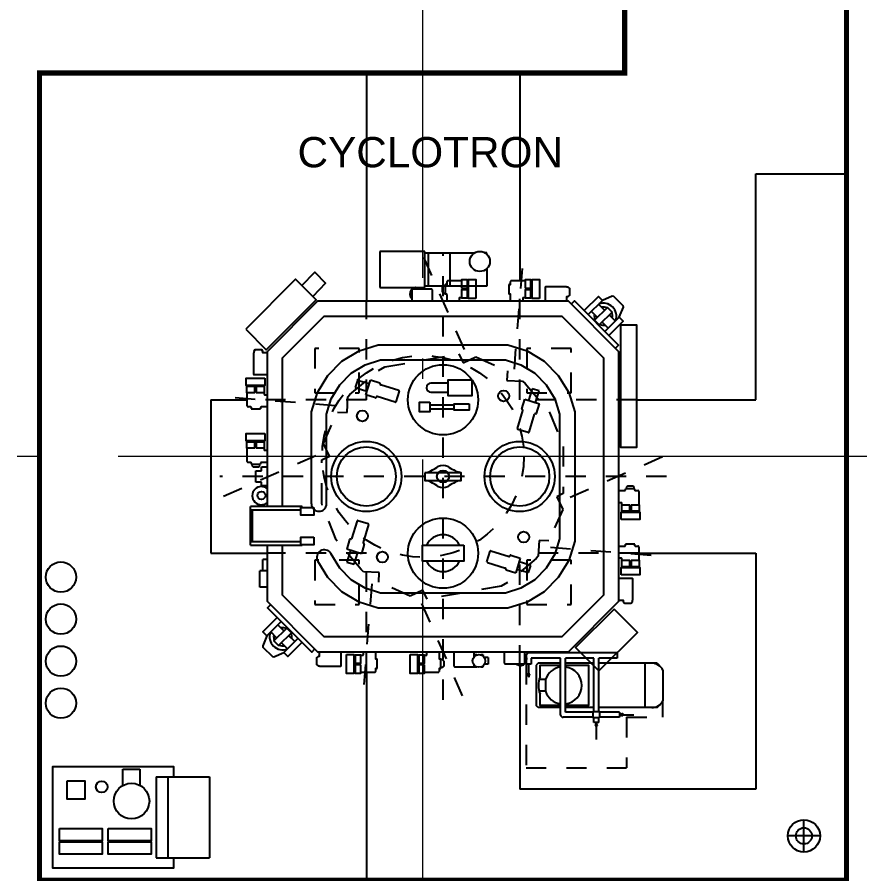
# Model space of a CAD drawing. Header units: metres. Extents: x -22 to 564, y 0 to 143.
# Drawn here: x -12.086 to -7.91, y 36.056 to 40.302 of the extents above; entities that cross this region are included whole.
import ezdxf
from ezdxf.xclip import XClip

# ---------------------------------------------------------------- set-up
doc = ezdxf.new("R2010")
doc.units = ezdxf.units.M
doc.header["$XCLIPFRAME"] = 2
for name, pattern in [('EJES630', [6.300000000000001, 5.5, -0.4, 0, -0.4]), ('XREF PB NEURO-ONCOLOGIA$0$AXES2', [1.125, 0.75, -0.125, 0.125, -0.125]), ('XREF PB NEURO-ONCOLOGIA$0$TRAITILLE', [0.18, 0.09, -0.09])]:
    doc.linetypes.add(name, pattern=pattern)
doc.layers.add('EJES', color=11, linetype='EJES630', lineweight=0)
for name, color, linetype in [('TEXTO', 7, 'Continuous'), ('XREF  PB CONJ$0$PARQUE', 251, 'Continuous'), ('XREF PB NEURO-ONCOLOGIA$0$CYCLOTRON', 6, 'Continuous'), ('XREF PB NEURO-ONCOLOGIA$0$EQUIPO CYCLOTRON', 40, 'Continuous'), ('XREF PB NEURO-ONCOLOGIA$0$EQUIPO SEC CYCLOTRON', 136, 'Continuous'), ('XREF PB NEURO-ONCOLOGIA$0$PILAS', 6, 'XREF PB NEURO-ONCOLOGIA$0$TRAITILLE'), ('XREF PB NEURO-ONCOLOGIA$0$ZANJA', 34, 'Continuous')]:
    doc.layers.add(name, color=color, linetype=linetype)
doc.styles.add('100 LOCALES 25', font='arial.ttf', dxfattribs={"height": 0.25})

# ---------------------------------------------------------------- blocks, each defined once
blk = doc.blocks.new('XREF PB NEURO-ONCOLOGIA$0$18P Yoke lifting system')
at = {"color": 0, "linetype": 'ByBlock'}
for p, q in [((348.7243125121677, 407.6241432189245), (348.7243125121677, 488.5405986098849)), ((348.7243125121677, 488.5405986098849), (432.6360579963948, 488.5405986098849)), ((432.6360579963948, 488.5405986098849), (432.6360579963948, 408.1318395472836)), ((512.5721150173777, 450.6719677995425), (777, 450.6719677995425)), ((512.5721150173777, 450.6719677995425), (512.5721150173777, 49.32803220045753)), ((571.0988113038256, 450.6719677995425), (571.0988113038256, 49.32803220045753)), ((777, 450.6719677995434), (777, 49.32803220045753)), ((512.5721150173777, 49.32803220045753), (777, 49.32803220045753))]:
    blk.add_line(p, q, dxfattribs=at)
blk.add_lwpolyline([(600, 450.6719677995425), (600, 500), (0, 500), (0, 0), (600, 0), (600, 49.32803220045753)], dxfattribs=at)
for points in [[(71.7612334256919, 430.4832914893341), (160.1515999647672, 430.4832914893341), (160.1515999647672, 340.2372298876289), (71.7612334256919, 340.2372298876289)], [(33.41392365233332, 193.7183141949936), (245.4301812344274, 193.7183141949936), (245.4301812344274, 132.8119910755413), (33.41392365233332, 132.8119910755413)], [(275.8157252283272, 193.7183141949936), (487.8319828104213, 193.7183141949936), (487.8319828104213, 132.8119910755413), (275.8157252283272, 132.8119910755413)], [(33.41392365233332, 128.4025131586604), (245.4301812344274, 128.4025131586604), (245.4301812344274, 67.49619003920816), (33.41392365233332, 67.49619003920816)], [(275.8157252283272, 128.4025131586604), (487.8319828104213, 128.4025131586604), (487.8319828104213, 67.49619003920816), (275.8157252283272, 67.49619003920816)]]:
    blk.add_lwpolyline(points, close=True, dxfattribs=at)
for centre, radius in [((243.2171440941092, 400.9554104411145), 28.63415936070669), ((391.1498220489957, 330.2567028552075), 88.23630028447951)]:
    blk.add_circle(centre, radius, dxfattribs=at)
blk = doc.blocks.new('XREF PB NEURO-ONCOLOGIA$0$18P Primary pump-01')
at = {"color": 0, "linetype": 'ByBlock'}
for p, q in [((-1218.4423828125, -370.7452087402344), (-1225.31640625, -370.7452087402344)), ((-1225.31640625, -370.7452087402344), (-1225.31640625, -379.3039855957031)), ((-1147.829000404978, -370.7452087402344), (-1061.31640625, -370.7452087402344)), ((-1061.31640625, -370.7452087402344), (-1061.31640625, -677.7616882324219)), ((-1225.3154296875, -677.7619323730469), (-1225.3154296875, -432.9981744880497)), ((-1225.31640625, -554.7415466308594), (-1061.31640625, -554.7415466308594)), ((-1054.8154296875, -677.7616882324219), (-1231.8154296875, -677.7616882324219)), ((-1231.8154296875, -677.7616882324219), (-1231.8154296875, -900.7616882324219)), ((-1225.31640625, -661.7611999511719), (-1061.31640625, -661.7611999511719)), ((-1054.8154296875, -900.7618103027344), (-1054.8154296875, -677.7616882324219)), ((-1231.8154296875, -900.7616882324219), (-1054.8154296875, -900.7618103027344))]:
    blk.add_line(p, q, dxfattribs=at)
blk.add_circle((-1183.1357421875, -406.1490783691406), 50.00000000000025, dxfattribs=at)
blk = doc.blocks.new('XREF PB NEURO-ONCOLOGIA$0$18 kiube 05')
at = {"linetype": 'ByBlock'}
h = blk.add_hatch(color=0, dxfattribs=at)
h.dxf.hatch_style = 1
edge = h.paths.add_edge_path()
edge.add_arc((93.97465925395954, -899.9996185302734), 20, -1.272221872585407e-14, 360)
at = {"color": 0, "linetype": 'XREF PB NEURO-ONCOLOGIA$0$AXES2', "ltscale": 0.4}
for p, q in [((0, 1106.81609903241), (0, -1106.81609903241)), ((1106.816099032352, 0), (-1106.81609903241, 0))]:
    blk.add_line(p, q, dxfattribs=at)
at = {"linetype": 'XREF PB NEURO-ONCOLOGIA$0$AXES2', "ltscale": 0.4}
for p, q in [((-97.15509819216095, 1087.431493077755), (127.919540374889, 576.2012876767694)), ((391.3349619896617, 1031.009999212518), (347.2757153399871, 474.1673835435286)), ((-1030.910243178427, 391.327061884258), (-474.1674313964322, 347.275719125093)), ((-1087.886640548648, -97.35537908342667), (-576.2012252994464, 127.9194993573692)), ((1087.431546916428, 97.15502483802265), (576.201260633592, -127.9194300154268)), ((1031.010006244294, -391.3348731125079), (474.1673835443216, -347.2757153240964)), ((-391.3269730230677, -1030.910250209425), (-347.2757191090495, -474.1674313971089)), ((97.35544072679477, -1087.886559666716), (-127.9196097169188, -576.2012523426529))]:
    blk.add_line(p, q, dxfattribs=at)
at = {"color": 0, "linetype": 'XREF PB NEURO-ONCOLOGIA$0$TRAITILLE', "ltscale": 0.8}
for p, q in [((-380, 960.0004577636719), (-380, 380)), ((380, 970.8680725097656), (380, 380)), ((-380, 380), (-970.8680419921875, 379.9999999999927)), ((936.4166177550796, 380), (380, 380)), ((-380, -380), (-869.9999892624328, -380)), ((-380, -380), (-380, -970.8680114746094)), ((970.8680419921875, -380.0000000000146), (380, -380)), ((380, -380), (380, -869.9996185302734))]:
    blk.add_line(p, q, dxfattribs=at)
at = {"color": 0, "linetype": 'ByBlock'}
for p, q in [((46.7001953125, 913.3680725097656), (46.7001953125, 941.3680725097656)), ((47.7998046875, 941.3680725097656), (46.7001953125, 941.3680725097656)), ((55, 947.2680969238281), (47.7998046875, 941.3680725097656)), ((61, 947.2680969238281), (55, 947.2680969238281)), ((68, 950.8680725097656), (61, 950.8680725097656)), ((61, 950.8680725097656), (61, 903.8680725097656)), ((70, 952.8680725097656), (70, 965.8680725097656)), ((75, 970.8680725097656), (142, 970.8680725097656)), ((170.4482421875, 966.0680236816406), (176.767578125, 966.0680236816406)), ((170.4482421875, 940.6681213378906), (176.767578125, 940.6681213378906)), ((343.001953125, 950.8680725097656), (336.001953125, 950.8680725097656)), ((336.001953125, 950.8680725097656), (336.001953125, 903.8680725097656)), ((345.001953125, 952.8680725097656), (345.001953125, 965.8680725097656)), ((350.001953125, 970.8680725097656), (417.001953125, 970.8680725097656)), ((445.4501953125, 966.0680236816406), (451.76953125, 966.0680236816406)), ((445.4501953125, 940.6681213378906), (451.76953125, 940.6681213378906)), ((47.7998046875, 913.3680725097656), (46.7001953125, 913.3680725097656)), ((47.7998046875, 913.3680725097656), (55, 907.4680480957031)), ((55, 907.4680480957031), (61, 907.4680480957031)), ((68, 903.8680725097656), (61, 903.8680725097656)), ((70, 870.0000305175781), (70, 901.8680725097656)), ((170.4482421875, 918.0680236816406), (176.767578125, 918.0680236816406)), ((170.4482421875, 892.6681213378906), (176.767578125, 892.6681213378906)), ((343.001953125, 903.8680725097656), (336.001953125, 903.8680725097656)), ((345.001953125, 870.0000305175781), (345.001953125, 901.8680725097656)), ((445.4501953125, 918.0680236816406), (451.76953125, 918.0680236816406)), ((445.4501953125, 892.6681213378906), (451.76953125, 892.6681213378906)), ((-800.5081176757812, 823.8423156738281), (-770.4559361659922, 853.894497183639)), ((130, 883.8680725097656), (130, 870.0000305175781)), ((142, 885.8680725097656), (132, 885.8680725097656)), ((405.001953125, 883.8680725097656), (405.001953125, 870.0000305175781)), ((417.001953125, 885.8680725097656), (407.001953125, 885.8680725097656)), ((-765.1527099609375, 788.4869079589844), (-735.1004219945171, 818.5391959253975)), ((-853.8945737577742, 770.4558595918497), (-823.8424072265625, 800.5080261230469)), ((-818.5390570508316, 735.1005608691194), (-788.4869995117188, 765.1526184082031)), ((-424.1640497926855, 476.6172595774406), (-435.0996696379734, 440.8517723474724)), ((-366.020518995123, 458.8409363209284), (-424.1640497926855, 476.6172595774406)), ((-382.5528960095835, 404.7619151709659), (-360.3345549932565, 477.440280338189)), ((-312.9970703125, 462.9687194824219), (-360.3345549932565, 477.440280338189)), ((-966.0679931640625, 435.4482421875), (-966.0679931640625, 441.767578125)), ((-940.6680908203125, 435.4482421875), (-940.6680908203125, 441.767578125)), ((-918.0679931640625, 435.4482421875), (-918.0679931640625, 441.767578125)), ((-892.6680908203125, 435.4482421875), (-892.6680908203125, 441.767578125)), ((-435.0996696379734, 440.8517723474724), (-376.9544630065793, 423.0749367353419)), ((-311.005859375, 459.2226867675781), (-311.58984375, 457.3100891113281)), ((-219.7060546875, 426.0811157226562), (-309.5987945517991, 453.5640690541404)), ((440.8517723474652, 435.0996696380098), (423.0749367353274, 376.9544630065793)), ((476.6172595774406, 424.1640497927001), (440.8517723474652, 435.0996696380098)), ((-970.8680419921875, 340), (-970.8680419921875, 407)), ((-885.8680419921875, 407), (-885.8680419921875, 397)), ((-883.8680419921875, 395), (-870, 395)), ((-335.2177734375, 390.28955078125), (-382.5528960095835, 404.7619151709659)), ((-330.88671875, 394.1939697265625), (-331.4716796875, 392.2813720703125)), ((-237.248046875, 368.7028503417969), (-327.1404631695477, 396.1857783300875)), ((-217.7138671875, 422.3351135253906), (-233.501953125, 370.6946411132812)), ((390.28955078125, 335.2177734375), (404.7619151709368, 382.5528960095835)), ((404.7619151709368, 382.5528960095835), (477.4402803381672, 360.3345549932565)), ((458.8409363209503, 366.0205189951303), (476.6172595774406, 424.1640497927001)), ((869.9999892624328, 402.9996948242188), (925, 402.9996948242188)), ((930, 397.9996948242188), (925, 402.9996948242188)), ((930, 397.9996948242188), (930, 307.9996948242188)), ((462.9687194824219, 312.9970703125), (477.4402803381672, 360.3345549932565)), ((-952.8680419921875, 335), (-965.8680419921875, 335)), ((-950.8680419921875, 333), (-950.8680419921875, 326)), ((-950.8680419921875, 326), (-903.8680419921875, 326)), ((-903.8680419921875, 333), (-903.8680419921875, 326)), ((-870, 335), (-901.8680419921875, 335)), ((368.7028503417969, 237.248046875), (396.1857783300802, 327.1404631695477)), ((394.1939697265625, 330.88671875), (392.2813720703125, 331.4716796875)), ((426.0811157226562, 219.7060546875), (453.5640690541477, 309.5987945517554)), ((459.2226867675781, 311.005859375), (457.3100891113281, 311.58984375)), ((869.9999892624328, 302.9996948242188), (925, 302.9996948242188)), ((925, 302.9996948242188), (930, 307.9996948242188)), ((422.3351135253906, 217.7138671875), (370.6946411132812, 233.501953125)), ((896.7861328125, 223.29931640625), (896.7861328125, 204.018144049267)), ((896.7861328125, 223.29931640625), (930.7861328125, 223.29931640625)), ((930.7861328125, 223.29931640625), (930.7861328125, 204.018144049267)), ((883.7861328125, 198.4992980957031), (884.7861328125, 199.4992980957031)), ((883.7861328125, 198.4992980957031), (883.7861328125, 187.10400390625)), ((891.2412109375, 199.4992980957031), (884.7861328125, 199.4992980957031)), ((942.7861328125, 199.4992980957031), (936.330078125, 199.4992980957031)), ((942.7861328125, 199.4992980957031), (943.7861328125, 198.4992980957031)), ((943.7861328125, 187.1038513183594), (943.7861328125, 198.4992980957031)), ((870.0000107375672, 152.9992980957031), (893.986328125, 152.9992980957031)), ((883.7861328125, 167.8944702148438), (883.7861328125, 152.9992980957031)), ((933.5849609375, 152.9992980957031), (940.7861328125, 152.9992980957031)), ((945.7861328125, 147.9992980957031), (940.7861328125, 152.9992980957031)), ((943.7861328125, 149.9992980957031), (943.7861328125, 167.8946228027344)), ((945.7861328125, 147.9992980957031), (945.7861328125, 57.99929809570312)), ((-970.8680419921875, 25), (-970.8680419921875, 92)), ((-966.0679931640625, 120.4482421875), (-966.0679931640625, 126.767578125)), ((-940.6680908203125, 120.4482421875), (-940.6680908203125, 126.767578125)), ((-918.0679931640625, 120.4482421875), (-918.0679931640625, 126.767578125)), ((-892.6680908203125, 120.4482421875), (-892.6680908203125, 126.767578125)), ((-885.8680419921875, 92), (-885.8680419921875, 82)), ((14.6787109375, 90.34420013427734), (-14.6787109375, 90.34420013427734)), ((-883.8680419921875, 80), (-870, 80)), ((-354.9990234375, -64.89981079101562), (-354.9990234375, 55.53567504882812)), ((-334.9990234375, -64.89981079101562), (-334.9990234375, 55.53567504882812)), ((870.0000107375672, 52.99929809570312), (940.7861328125, 52.99929809570312)), ((940.7861328125, 52.99929809570312), (945.7861328125, 57.99929809570312)), ((-952.8680419921875, 20), (-965.8680419921875, 20)), ((-950.8680419921875, 18), (-950.8680419921875, 11)), ((-950.8680419921875, 11), (-903.8680419921875, 11)), ((-947.26806640625, 11), (-947.26806640625, 5)), ((-947.26806640625, 5), (-941.3680419921875, -2.2001953125)), ((-913.3680419921875, -2.2001953125), (-907.468017578125, 5)), ((-907.468017578125, 5), (-907.468017578125, 11)), ((-903.8680419921875, 18), (-903.8680419921875, 11)), ((-870, 20), (-901.8680419921875, 20)), ((-461.9990234375, 23.00090026855469), (-461.9990234375, -60.00007629394531)), ((-417.9990234375, -60.00007629394531), (-417.9990234375, 23.00090026855469)), ((913.3680419921875, 2.2001953125), (907.468017578125, -5)), ((913.3680419921875, 2.2001953125), (913.3680419921875, 3.2998046875)), ((913.3680419921875, 3.2998046875), (941.3680419921875, 3.2998046875)), ((941.3680419921875, 2.2001953125), (941.3680419921875, 3.2998046875)), ((947.26806640625, -5), (941.3680419921875, 2.2001953125)), ((-941.3680419921875, -2.2001953125), (-941.3680419921875, -3.2998046875)), ((-913.3680419921875, -3.2998046875), (-941.3680419921875, -3.2998046875)), ((-913.3680419921875, -2.2001953125), (-913.3680419921875, -3.2998046875)), ((870, -20), (901.8680419921875, -20)), ((950.8680419921875, -11), (903.8680419921875, -11)), ((903.8680419921875, -18), (903.8680419921875, -11)), ((907.468017578125, -5), (907.468017578125, -11)), ((947.26806640625, -11), (947.26806640625, -5)), ((950.8680419921875, -18), (950.8680419921875, -11)), ((952.8680419921875, -20), (965.8680419921875, -20)), ((970.8680419921875, -25), (970.8680419921875, -92)), ((-925, -52.99969482421875), (-930, -57.99969482421875)), ((-930, -147.9996948242188), (-930, -57.99969482421875)), ((-869.9999892624328, -52.99969482421875), (-925, -52.99969482421875)), ((883.8680419921875, -80), (870, -80)), ((885.8680419921875, -92), (885.8680419921875, -82)), ((892.6680908203125, -120.4482421875), (892.6680908203125, -126.767578125)), ((918.0679931640625, -120.4482421875), (918.0679931640625, -126.767578125)), ((940.6680908203125, -120.4482421875), (940.6680908203125, -126.767578125)), ((966.0679931640625, -120.4482421875), (966.0679931640625, -126.767578125)), ((-930, -147.9996948242188), (-925, -152.9996948242188)), ((-869.9999892624328, -152.9996948242188), (-925, -152.9996948242188)), ((-426.0811157226562, -219.7060546875), (-453.5640690541477, -309.5987945517554)), ((-422.3351135253906, -217.7138671875), (-370.6946411132812, -233.501953125)), ((-368.7028503417969, -237.248046875), (-396.1857783300802, -327.1404631695477)), ((-462.9687194824219, -312.9970703125), (-477.4402803381672, -360.3345549932565)), ((-459.2226867675781, -311.005859375), (-457.3100891113281, -311.58984375)), ((-390.28955078125, -335.2177734375), (-404.7619151709368, -382.5528960095835)), ((-394.1939697265625, -330.88671875), (-392.2813720703125, -331.4716796875)), ((870, -334.9999694824219), (901.8680419921875, -334.9999694824219)), ((950.8680419921875, -325.9999694824219), (903.8680419921875, -325.9999694824219)), ((903.8680419921875, -332.9999694824219), (903.8680419921875, -325.9999694824219)), ((950.8680419921875, -332.9999694824219), (950.8680419921875, -325.9999694824219)), ((952.8680419921875, -334.9999694824219), (965.8680419921875, -334.9999694824219)), ((-404.7619151709368, -382.5528960095835), (-477.4402803381672, -360.3345549932565)), ((-458.8409363209503, -366.0205189951303), (-476.6172595774406, -424.1640497927001)), ((-440.8517723474652, -435.0996696380098), (-423.0749367353274, -376.9544630065793)), ((217.7138671875, -422.3351135253906), (233.501953125, -370.6946411132812)), ((237.248046875, -368.7028503417969), (327.1404631695477, -396.1857783300875)), ((970.8680419921875, -339.9999694824219), (970.8680419921875, -406.9999694824219)), ((-476.6172595774406, -424.1640497927001), (-440.8517723474652, -435.0996696380098)), ((330.88671875, -394.1939697265625), (331.4716796875, -392.2813720703125)), ((335.2177734375, -390.28955078125), (382.5528960095835, -404.7619151709659)), ((382.5528960095835, -404.7619151709659), (360.3345549932565, -477.440280338189)), ((435.0996696379734, -440.8517723474724), (376.9544630065793, -423.0749367353419)), ((883.8680419921875, -394.9999694824219), (870, -394.9999694824219)), ((885.8680419921875, -406.9999694824219), (885.8680419921875, -396.9999694824219)), ((219.7060546875, -426.0811157226562), (309.5987945517991, -453.5640690541404)), ((311.005859375, -459.2226867675781), (311.58984375, -457.3100891113281)), ((312.9970703125, -462.9687194824219), (360.3345549932565, -477.440280338189)), ((366.020518995123, -458.8409363209284), (424.1640497926855, -476.6172595774406)), ((424.1640497926855, -476.6172595774406), (435.0996696379734, -440.8517723474724)), ((892.6680908203125, -435.4482116699219), (892.6680908203125, -441.7675476074219)), ((918.0679931640625, -435.4482116699219), (918.0679931640625, -441.7675476074219)), ((940.6680908203125, -435.4482116699219), (940.6680908203125, -441.7675476074219)), ((966.0679931640625, -435.4482116699219), (966.0679931640625, -441.7675476074219)), ((149.5, -698.4999694824219), (149.5, -953.82861328125)), ((154.400390625, -698.4999694824219), (149.5, -698.4999694824219)), ((167.5, -704.9999694824219), (167.5, -953.82861328125)), ((322.5, -953.82861328125), (322.5, -704.9999694824219)), ((340.5, -698.4999694824219), (338.599609375, -698.4999694824219)), ((340.5, -953.82861328125), (340.5, -698.4999694824219)), ((818.5390570508316, -735.1005608691194), (788.4869995117188, -765.1526184082031)), ((765.1527099609375, -788.4869079589844), (735.1004219945171, -818.5391959253975)), ((853.8945737577742, -770.4558595918497), (823.8424072265625, -800.5080261230469)), ((800.5081176757812, -823.8423156738281), (770.4559361659922, -853.894497183639)), ((-417, -885.8680114746094), (-407, -885.8680114746094)), ((-405, -883.8680114746094), (-405, -869.9999694824219)), ((-345, -869.9999694824219), (-345, -901.8680114746094)), ((-142, -885.8680114746094), (-132, -885.8680114746094)), ((-130, -883.8680114746094), (-130, -869.9999694824219)), ((-70, -869.9999694824219), (-70, -901.8680114746094)), ((-45.5, -870.0000915527344), (-45.5, -898.9999694824219)), ((45.5, -870.0002136230469), (45.5, -898.9999694824219)), ((411.25, -869.9996185302734), (411.25, -892.5999450683594)), ((468, -869.9996185302734), (468, -907.5999450683594)), ((548, -869.9996185302734), (548, -907.5999450683594)), ((-445.4482421875, -892.6680603027344), (-451.767578125, -892.6680603027344)), ((-445.4482421875, -918.0679626464844), (-451.767578125, -918.0679626464844)), ((-343, -903.8680114746094), (-336, -903.8680114746094)), ((-336, -950.8680114746094), (-336, -903.8680114746094)), ((-170.4482421875, -892.6680603027344), (-176.767578125, -892.6680603027344)), ((-170.4482421875, -918.0679626464844), (-176.767578125, -918.0679626464844)), ((-68, -903.8680114746094), (-61, -903.8680114746094)), ((-61, -950.8680114746094), (-61, -903.8680114746094)), ((-55, -907.4679870605469), (-61, -907.4679870605469)), ((-47.7998046875, -913.3680114746094), (-55, -907.4679870605469)), ((-47.7998046875, -913.3680114746094), (-46.7001953125, -913.3680114746094)), ((-46.7001953125, -913.3680114746094), (-46.7001953125, -941.3680114746094)), ((-27.5, -898.9999694824219), (-45.5, -898.9999694824219)), ((-27.5, -927.9999694824219), (-27.5, -898.9999694824219)), ((27.5, -927.9999694824219), (-27.5, -927.9999694824219)), ((27.5, -898.9999694824219), (27.5, -927.9999694824219)), ((45.5, -898.9999694824219), (27.5, -898.9999694824219)), ((468, -892.5999450683594), (411.25, -892.5999450683594)), ((548, -907.5999450683594), (468, -907.5999450683594)), ((-445.4482421875, -940.6680603027344), (-451.767578125, -940.6680603027344)), ((-445.4482421875, -966.0679626464844), (-451.767578125, -966.0679626464844)), ((-350, -970.8680114746094), (-417, -970.8680114746094)), ((-345, -952.8680114746094), (-345, -965.8680114746094)), ((-343, -950.8680114746094), (-336, -950.8680114746094)), ((-170.4482421875, -940.6680603027344), (-176.767578125, -940.6680603027344)), ((-170.4482421875, -966.0679626464844), (-176.767578125, -966.0679626464844)), ((-75, -970.8680114746094), (-142, -970.8680114746094)), ((-70, -952.8680114746094), (-70, -965.8680114746094)), ((-68, -950.8680114746094), (-61, -950.8680114746094)), ((-61, -947.2680358886719), (-55, -947.2680358886719)), ((-55, -947.2680358886719), (-47.7998046875, -941.3680114746094)), ((-47.7998046875, -941.3680114746094), (-46.7001953125, -941.3680114746094)), ((340.5, -953.82861328125), (149.5, -953.82861328125)), ((322.5, -943.7044372558594), (167.5, -943.7044372558594))]:
    blk.add_line(p, q, dxfattribs=at)
for points in [[(-750.2802734375, 880.0004577636719), (-146, 880.0004577636719), (-146, 960.0004577636719), (-750.2802734375, 960.0004577636719)], [(142, 932.7306213378906), (170.4482421875, 932.7306213378906), (170.4482421875, 974.0055236816406), (142, 974.0055236816406)], [(212.66796875, 882.8680725097656), (176.767578125, 882.8680725097656), (176.767578125, 975.8680725097656), (212.66796875, 975.8680725097656)], [(417.001953125, 932.7306213378906), (445.4501953125, 932.7306213378906), (445.4501953125, 974.0055236816406), (417.001953125, 974.0055236816406)], [(487.669921875, 882.8680725097656), (451.76953125, 882.8680725097656), (451.76953125, 975.8680725097656), (487.669921875, 975.8680725097656)], [(656.8071785861393, 847.3350385976446), (847.725837103324, 656.4159058497462), (963.7623264666181, 772.4523952130548), (772.843505859375, 963.3712158203125)], [(142, 884.7306213378906), (170.4482421875, 884.7306213378906), (170.4482421875, 926.0055236816406), (142, 926.0055236816406)], [(417.001953125, 884.7306213378906), (445.4501953125, 884.7306213378906), (445.4501953125, 926.0055236816406), (417.001953125, 926.0055236816406)], [(-751.0107421875, 774.3449401855469), (-774.3447265625, 751.0103454589844), (-837.984375, 814.6499938964844), (-814.650390625, 837.9845886230469)], [(-882.8680419921875, 477.66796875), (-882.8680419921875, 441.767578125), (-975.8680419921875, 441.767578125), (-975.8680419921875, 477.66796875)], [(-932.7305908203125, 407), (-932.7305908203125, 435.4482421875), (-974.0054931640625, 435.4482421875), (-974.0054931640625, 407)], [(-884.7305908203125, 407), (-884.7305908203125, 435.4482421875), (-926.0054931640625, 435.4482421875), (-926.0054931640625, 407)], [(-882.8680419921875, 162.66796875), (-882.8680419921875, 126.767578125), (-975.8680419921875, 126.767578125), (-975.8680419921875, 162.66796875)], [(-478.0490112304688, 144.0009002685547), (-478.0490112304688, 23.00090026855469), (-401.9490356445312, 23.00090026855469), (-401.9490356445312, 144.0009002685547)], [(-360.4990234375, 129.9001617431641), (-329.4990234375, 129.9001617431641), (-329.4990234375, 55.53567504882812), (-360.4990234375, 55.53567504882812)], [(-932.7305908203125, 92), (-932.7305908203125, 120.4482421875), (-974.0054931640625, 120.4482421875), (-974.0054931640625, 92)], [(-884.7305908203125, 92), (-884.7305908203125, 120.4482421875), (-926.0054931640625, 120.4482421875), (-926.0054931640625, 92)], [(-19, -90.34420776367188), (19, -90.34420776367188), (19, 90.34420013427734), (-19, 90.34420013427734)], [(339.8372879697708, 102.4332094759448), (419.8377556645428, 102.5678581539541), (420.1627119504847, -102.4331940874545), (340.1622442557709, -102.5678427654639)], [(-368.896484375, -64.89981079101562), (-320.7490234375, -64.89981079101562), (-320.7490234375, -115.8998718261719), (-368.896484375, -115.8998718261719)], [(882.8680419921875, -162.66796875), (882.8680419921875, -126.767578125), (975.8680419921875, -126.767578125), (975.8680419921875, -162.66796875)], [(884.7305908203125, -92), (884.7305908203125, -120.4482421875), (926.0054931640625, -120.4482421875), (926.0054931640625, -92)], [(932.7305908203125, -92), (932.7305908203125, -120.4482421875), (974.0054931640625, -120.4482421875), (974.0054931640625, -92)], [(884.7305908203125, -406.9999694824219), (884.7305908203125, -435.4482116699219), (926.0054931640625, -435.4482116699219), (926.0054931640625, -406.9999694824219)], [(932.7305908203125, -406.9999694824219), (932.7305908203125, -435.4482116699219), (974.0054931640625, -435.4482116699219), (974.0054931640625, -406.9999694824219)], [(882.8680419921875, -477.6679382324219), (882.8680419921875, -441.7675476074219), (975.8680419921875, -441.7675476074219), (975.8680419921875, -477.6679382324219)], [(-730.0258192204637, -977.9045393777778), (-628.1317019715789, -876.0104476962442), (-875.6191099122516, -628.5230405763214), (-977.5131961822044, -730.4171012789593)], [(154.400390625, -639.9999694824219), (191.5, -639.9999694824219), (191.5, -704.9999694824219), (154.400390625, -704.9999694824219)], [(301.5, -639.9999694824219), (338.599609375, -639.9999694824219), (338.599609375, -704.9999694824219), (301.5, -704.9999694824219)], [(751.0107421875, -774.3449401855469), (774.3447265625, -751.0103454589844), (837.984375, -814.6499938964844), (814.650390625, -837.9845886230469)], [(-487.66796875, -882.8680114746094), (-451.767578125, -882.8680114746094), (-451.767578125, -975.8680114746094), (-487.66796875, -975.8680114746094)], [(-417, -884.7305603027344), (-445.4482421875, -884.7305603027344), (-445.4482421875, -926.0054626464844), (-417, -926.0054626464844)], [(-212.66796875, -882.8680114746094), (-176.767578125, -882.8680114746094), (-176.767578125, -975.8680114746094), (-212.66796875, -975.8680114746094)], [(-142, -884.7305603027344), (-170.4482421875, -884.7305603027344), (-170.4482421875, -926.0054626464844), (-142, -926.0054626464844)], [(-417, -932.7305603027344), (-445.4482421875, -932.7305603027344), (-445.4482421875, -974.0054626464844), (-417, -974.0054626464844)], [(-142, -932.7305603027344), (-170.4482421875, -932.7305603027344), (-170.4482421875, -974.0054626464844), (-142, -974.0054626464844)]]:
    blk.add_lwpolyline(points, close=True, dxfattribs=at)
for points in [[(613.501953125, 870.0000305175781), (613.501953125, 892.7500305175781), (619.501953125, 892.7500305175781), (627.501953125, 898.7500305175781), (627.501953125, 932.0500793457031), (619.501953125, 938.0500793457031), (613.501953125, 938.0500793457031), (612.001953125, 940.0000305175781), (507.001953125, 940.0000305175781), (505.501953125, 938.5000305175781), (505.501953125, 870.0000305175781)], [(-789.5477294921875, 872.9862060546875), (-838.7731283837929, 893.8381153065784), (-845.5514786030399, 892.6429092165126), (-892.6430313374149, 845.5516006227626), (-893.8382371853804, 838.7732500435814), (-872.986328125, 789.5477294921875)], [(-699.0382324220845, 822.0747741697196), (-769.7490234375, 892.7853698730469), (-789.5478515625, 872.9862976074219), (-718.8370673609897, 802.2759392308217)], [(-635.3982650417602, 854.6013595269178), (-650.955078125, 870.1579284667969), (-870.158203125, 650.9548034667969), (-854.6013565937756, 635.3982010794425)], [(149.5, -869.9996185302734), (-619.9999892624328, -869.9996185302734), (-869.9999892624328, -619.9995422363281), (-869.9999892624328, 620.0004577636719), (-619.9999892624328, 870.0004577636719), (620.0000107375672, 870.0004577636719), (870.0000107375672, 620.0004577636719), (870.0000107375672, -619.9995422363281), (620.0000107375672, -869.9996185302734), (340.5, -869.9996185302734)], [(-802.275701250881, 718.8373053408723), (-872.9864294878207, 789.5475976111775), (-892.78515625, 769.7487487792969), (-822.0746093755588, 699.0383972162599)], [(149.5, -794.9996185302734), (-588.9339653806528, -794.9996185302734), (-794.9999892624328, -588.9335317621444), (-794.9999892624328, 588.93444058569), (-588.9339720844291, 795.0004577636719), (588.9339935596217, 795.0004577636719), (795.0000107375672, 588.93444058569), (795.0000107375672, -588.9335317621371), (588.9339868558454, -794.9996185302734), (340.5, -794.9996185302734)], [(135, -652.4999694824219), (-320.7283182422398, -652.4999694824219), (-416.4257954246132, -622.5670279861952), (-501.1948782560648, -571.2606770079001), (-571.260714214819, -501.1954665205194), (-622.5669771633693, -416.4264329922444), (-652.5, -320.7276838314574), (-652.5, 320.7279279720824), (-622.5668554438744, 416.4270662818235), (-571.2596633868525, 501.1955842892712), (-501.1960214251885, 571.2601231689259), (-416.4264745841501, 622.5665807617333), (-320.7284060944803, 652.4999378344219), (320.7272539483965, 652.5000011304073), (416.4265470029786, 622.5667219473544), (501.1949265146395, 571.2602844390058), (571.2595004949835, 501.1960094301685), (622.5668666673591, 416.4271663817271), (652.5, 320.7279104325717), (652.5, -320.7277011944025), (622.5668710710597, -416.4269046840491), (571.2596949138679, -501.1955459081655), (501.1961344134761, -571.2600780685316), (420.313783988182, -620.2142170459047)], [(-870, 613.7780064245235), (-892.75, 613.7780064245235), (-892.75, 619.7780064245235), (-898.75, 627.7780064245235), (-932.050048828125, 627.7780064245235), (-938.050048828125, 619.7780064245235), (-938.050048828125, 613.7780064245235), (-940, 612.2780064245235), (-940, 507.2780064245235), (-938.5, 505.7780064245235), (-870, 505.7780064245235)], [(135, -577.4999694824219), (-309.2724609375, -577.4999694824219), (-385.3645720449276, -553.6993346364034), (-454.587060637481, -511.8025348045412), (-511.802734375, -454.5873718261719), (-553.69921875, -385.3653259277344), (-577.5, -309.2719421386719), (-577.5, 309.2721862792969), (-553.69921875, 385.3655700683594), (-511.8017578125, 454.5875549316406), (-454.587890625, 511.8021545410156), (-385.365234375, 553.6989135742188), (-309.2724609375, 577.4999389648438), (309.271484375, 577.5), (385.365234375, 553.6990356445312), (454.5869140625, 511.8023071289062), (511.8017578125, 454.5877075195312), (553.69921875, 385.3656921386719), (577.5, 309.2721862792969), (577.5, -309.27197265625), (553.69921875, -385.3654479980469), (511.8017578125, -454.5875549316406), (454.587890625, -511.8022155761719), (381.4791449640179, -556.0513710066007)], [(-19, 85.24270629882812), (-19.0009765625, 85.1321029663086), (-19.00390625, 85.0206298828125), (-19.015625, 84.79515075683594), (-19.03515625, 84.5664291381836), (-19.0615234375, 84.3345947265625), (-19.095703125, 84.09978485107422), (-19.12890625, 83.90192413330078), (-19.166015625, 83.7021484375), (-19.208984375, 83.50050354003906), (-19.2431640625, 83.34807586669922), (-19.279296875, 83.19463348388672), (-19.35546875, 82.90154266357422), (-19.4384765625, 82.60464477539062), (-19.529296875, 82.30389404296875), (-19.6005859375, 82.07697296142578), (-19.6767578125, 81.84800720214844), (-19.755859375, 81.61470794677734), (-19.837890625, 81.37936401367188), (-20.0107421875, 80.9045639038086), (-20.2197265625, 80.3493423461914), (-20.365234375, 79.97161102294922), (-20.6669921875, 79.19731140136719), (-20.873046875, 78.66686248779297), (-20.9765625, 78.39726257324219), (-21.1318359375, 77.98722839355469), (-21.2470703125, 77.67510223388672), (-21.3623046875, 77.35884857177734)], [(-15.873046875, 90.21349334716797), (-16.0703125, 90.11849212646484), (-16.263671875, 90.01710510253906), (-16.453125, 89.90956115722656), (-16.638671875, 89.79615783691406), (-16.818359375, 89.6772689819336), (-16.9931640625, 89.55327606201172), (-17.1611328125, 89.42539978027344), (-17.3232421875, 89.29315185546875), (-17.478515625, 89.1568374633789), (-17.6259765625, 89.01871490478516), (-17.767578125, 88.8773193359375), (-17.90234375, 88.73326873779297), (-18.029296875, 88.58728790283203), (-18.1494140625, 88.4400863647461), (-18.2607421875, 88.29222869873047), (-18.361328125, 88.14815521240234), (-18.455078125, 88.00399780273438), (-18.541015625, 87.86016845703125), (-18.6201171875, 87.71719360351562), (-18.6904296875, 87.57560729980469), (-18.75390625, 87.4358901977539), (-18.8134765625, 87.28987884521484), (-18.8642578125, 87.1465835571289), (-18.90625, 87.00625610351562), (-18.9404296875, 86.86917877197266), (-18.966796875, 86.735595703125), (-18.9853515625, 86.60572814941406), (-18.99609375, 86.4797134399414), (-19, 86.3575668334961)], [(870, -613.5009460449219), (892.75, -613.5009460449219), (892.75, -619.5009460449219), (898.75, -627.5009460449219), (932.050048828125, -627.5009460449219), (938.050048828125, -619.5009460449219), (938.050048828125, -613.5009460449219), (940, -612.0009460449219), (940, -507.0009460449219), (938.5, -505.5009460449219), (870, -505.5009460449219)], [(-947.0370548472856, -699.9409675911011), (-1012.052375416097, -634.9252729647123), (-958.8525620655855, -581.7256089406001), (-892.8939221440814, -645.7978528081148)], [(635.3982650417602, -854.6013595269178), (650.955078125, -870.1579284667969), (870.158203125, -650.9548034667969), (854.6013565937756, -635.3982010794425)], [(802.275701250881, -718.8373053408723), (872.9864294878207, -789.5475976111775), (892.78515625, -769.7487487792969), (822.0746093755588, -699.0383972162599)], [(699.0382324220845, -822.0747741697196), (769.7490234375, -892.7853698730469), (789.5478515625, -872.9862976074219), (718.8370673609897, -802.2759392308217)], [(789.5477294921875, -872.9862060546875), (838.7731283838511, -893.8381153065711), (845.5514786030399, -892.6429092165054), (892.6430313374149, -845.5516006227554), (893.8382371854968, -838.7732500435741), (872.986328125, -789.5477294921875)], [(-613.5, -869.9999694824219), (-613.5, -892.7499694824219), (-619.5, -892.7499694824219), (-627.5, -898.7499694824219), (-627.5, -932.0500183105469), (-619.5, -938.0500183105469), (-613.5, -938.0500183105469), (-612, -939.9999694824219), (-507, -939.9999694824219), (-505.5, -938.4999694824219), (-505.5, -869.9999694824219)]]:
    blk.add_lwpolyline(points, dxfattribs=at)
at = {"color": 0, "linetype": 'XREF PB NEURO-ONCOLOGIA$0$TRAITILLE', "ltscale": 0.8}
for points in [[(-415.0009155273438, 414.9990844726562), (-415.0009155273438, 634.9990844726562), (-635.0009155273438, 634.9990844726562), (-635.0009155273438, 414.9990844726562)], [(-415.000915527402, 414.9990844726562), (-415.000915527402, 634.9990844726562), (-635.000915527402, 634.9990844726562), (-635.000915527402, 414.9990844726562)], [(634.9990844726562, 414.9990844726562), (634.9990844726562, 634.9990844726562), (414.9990844726562, 634.9990844726562), (414.9990844726562, 414.9990844726562)], [(634.999084472598, 414.9990844726562), (634.999084472598, 634.9990844726562), (414.999084472598, 634.9990844726562), (414.999084472598, 414.9990844726562)], [(-415.0009155273438, -634.9990844726562), (-415.0009155273438, -414.9990844726562), (-635.0009155273438, -414.9990844726562), (-635.0009155273438, -634.9990844726562)], [(-415.0009155273438, -634.9990844726562), (-415.0009155273438, -414.9990844726562), (-635.0009155273438, -414.9990844726562), (-635.0009155273438, -634.9990844726562)], [(634.9990844726562, -634.9990844726562), (634.9990844726562, -414.9990844726562), (414.9990844726562, -414.9990844726562), (414.9990844726562, -634.9990844726562)], [(634.9990844726562, -634.9990844726562), (634.9990844726562, -414.9990844726562), (414.9990844726562, -414.9990844726562), (414.9990844726562, -634.9990844726562)]]:
    blk.add_lwpolyline(points, close=True, dxfattribs=at)
at = {"color": 0, "linetype": 'XREF PB NEURO-ONCOLOGIA$0$TRAITILLE', "ltscale": 0.7}
blk.add_lwpolyline([(-475.606689453125, 316.755859375), (-471.9488525390625, 394.3212890625), (-461.693603515625, 406.28076171875), (-319.93603515625, 525.2294921875), (-313.549072265625, 529.067138671875), (-149.121826171875, 595.5), (84.9013671875, 595.5), (100.373291015625, 563.0625), (163.03564453125, 592.95068359375), (319.0146484375, 523.50439453125), (316.755859375, 475.606689453125), (394.3212890625, 471.94873046875), (406.28076171875, 461.693603515625), (525.2293816577294, 319.9360821217488), (543.1650390625, 288.4383544921875), (607.947998046875, -78.9638671875), (563.0625, -100.373291015625), (592.95068359375, -163.0355224609375), (523.50439453125, -319.0146484375), (475.606689453125, -316.755859375), (471.94873046875, -394.3212890625), (461.693603515625, -406.2806396484375), (319.93603515625, -525.2293701171875), (313.549072265625, -529.067138671875), (141.972412109375, -598.388427734375), (132.75830078125, -600.5), (-82.516357421875, -600.5), (-100.373291015625, -563.0623779296875), (-163.03564453125, -592.95068359375), (-319.0146484375, -523.50439453125), (-316.755859375, -475.606689453125), (-394.3212890625, -471.9488525390625), (-406.2806396484375, -461.693603515625), (-525.2293701171875, -319.93603515625), (-543.1650390625, -288.4383544921875), (-607.947998046875, 78.9638671875), (-563.0623779296875, 100.373291015625), (-592.95068359375, 163.0355224609375), (-523.50439453125, 319.0146484375)], close=True, dxfattribs=at)
at = {"color": 0, "linetype": 'ByBlock'}
for centre, radius in [((0, 380), 174.0000000000078), ((0, 380), 146.5), ((300.3837890625, 399.4312438964844), 26.99999999999993), ((-399.431640625, 300.3838500976562), 26.99999999999993), ((-379.9990234375, -9.1552734375e-05), 174), ((380, 0), 174), ((913.7861328125, 177.4992828369141), 31.5), ((0, 0), 30), ((0, -380), 174.0000000000078), ((0, -380), 146.5), ((399.431640625, -300.3838500976562), 26.99999999999993), ((-300.3837890625, -399.4312438964844), 26.99999999999993), ((93.97465925395954, -899.9996185302734), 20)]:
    blk.add_circle(centre, radius, dxfattribs=at)
for centre, radius, start, end in [((68, 952.8680725097656), 2, 270.000002504625, 5.008833183453551e-06), ((75, 965.8680725097656), 5, 89.99999749537497, 180), ((343.001953125, 952.8680725097656), 2, 270.000002504625, 5.008833183453551e-06), ((350.001953125, 965.8680725097656), 5, 89.99999749537497, 180), ((68, 901.8680725097656), 2, 5.008833183453551e-06, 89.99999749537497), ((343.001953125, 901.8680725097656), 2, 5.008833183453551e-06, 89.99999749537497), ((-794.4970703125, 794.4975280761719), 65.00000000000004, 69.81238398798777, 200.1892324772681), ((132, 883.8680725097656), 2, 89.99999749537497, 180), ((407.001953125, 883.8680725097656), 2, 89.99999749537497, 180), ((-794.4970703125, 794.4975280761719), 45.00000000000009, 156.5104931832318, 191.2504744463459), ((-794.4970703125, 794.4975280761719), 45.00000000000009, 78.74952555430919, 113.4905699794543), ((-794.4970703125, 794.4975280761719), 45.00000000000009, 336.5094300190663, 11.25139968095589), ((-794.4970703125, 794.4975280761719), 45.00000000000009, 258.7486003185539, 293.4895068149565), ((-313.8740234375, 460.0998229980469), 2.999999999999989, 343.0000057883215, 73.0000031673965), ((-308.7216796875, 456.4329833984375), 2.999999999999989, 163.0000056741202, 253.0000049913048), ((-220.5830078125, 423.2122192382812), 2.999999999999989, 343.0000057883215, 73.0000031673965), ((-883.8680419921875, 397), 2, 179.999997495375, 270), ((-334.3408203125, 393.1584777832031), 2.999999999999989, 253.0000049913048, 343.0000057883215), ((-328.017578125, 393.3168640136719), 2.999999999999989, 73.0000031673965, 163.0000056741202), ((905, 382.9996948242188), 31.55949999931795, 322.3873690249546, 140.6746018733625), ((-965.8680419921875, 340), 5, 179.999997495375, 270), ((-236.37109375, 371.5717468261719), 2.999999999999989, 253.0000049913048, 343.0000057883215), ((-952.8680419921875, 333), 2, 2.504625032558385e-06, 90.00000500925009), ((-901.8680419921875, 333), 2, 90.00000500925009, 179.999997495375), ((393.1584777832031, 334.3408203125), 2.999999999999989, 163.0000049909062, 253.000005786483), ((393.3168640136719, 328.017578125), 2.999999999999989, 343.0000031696666, 73.00000567491752), ((456.4329833984375, 308.7216796875), 2.999999999999989, 73.00000567491752, 163.0000049909062), ((460.0998229980469, 313.8740234375), 2.999999999999989, 253.000005786483, 343.0000031696666), ((371.5717468261719, 236.37109375), 2.999999999999989, 163.0000049909062, 253.000005786483), ((423.2122192382812, 220.5830078125), 2.999999999999989, 253.000005786483, 343.0000031696666), ((-883.8680419921875, 82), 2, 179.999997495375, 270), ((-299.5628906930797, 187.2203196259507), 298.9447287637093, 326.9263998055949, 339.6700256042656), ((299.5628906930797, 187.2203196259507), 298.9447287637093, 200.3299743957345, 213.0736001944051), ((380, 0), 91.00000000000041, 116.1668643495805, 244.0147796729038), ((380, 0), 91.00000000000041, 296.1668643122943, 64.01477971000634), ((-965.8680419921875, 25), 5, 179.999997495375, 270), ((-952.8680419921875, 18), 2, 2.504625032558385e-06, 90.00000500925009), ((-901.8680419921875, 18), 2, 90.00000500925009, 179.999997495375), ((6.320095749164466, 0.0005498966929735616), 60.38552543916187, 156.4977215447806, 203.503318356047), ((-6.320095749164466, 0.0005498966929735616), 60.38552543916187, 336.496681643953, 23.50227845521943), ((-299.5628906930797, -187.2203196259507), 298.9447287637093, 20.32997439573447, 33.07360019440507), ((299.5628906930797, -187.2203196259507), 298.9447287637093, 146.9263998055949, 159.6700256042655), ((901.8680419921875, -18), 2, 270.0000050092501, 359.999997495375), ((952.8680419921875, -18), 2, 180.000002504625, 270.0000050092501), ((965.8680419921875, -25), 5, 359.999997495375, 90), ((-439.9990234375, -60.00007629394531), 22, 180, 0), ((883.8680419921875, -82), 2, 359.999997495375, 90), ((-905, -132.9996948242188), 31.55949999931795, 142.3873690249546, 320.6746018733626), ((-423.2122192382812, -220.5830078125), 2.999999999999989, 73.00000578648297, 163.0000031696666), ((-371.5717468261719, -236.37109375), 2.999999999999989, 343.0000049909062, 73.00000578648297), ((-460.0998229980469, -313.8740234375), 2.999999999999989, 73.00000578648297, 163.0000031696666), ((-456.4329833984375, -308.7216796875), 2.999999999999989, 253.0000056749175, 343.0000049909062), ((-393.3168640136719, -328.017578125), 2.999999999999989, 163.0000031696666, 253.0000056749175), ((-393.1584777832031, -334.3408203125), 2.999999999999989, 343.0000049909062, 73.00000578648297), ((901.8680419921875, -332.9999694824219), 2, 270.0000050092501, 359.999997495375), ((952.8680419921875, -332.9999694824219), 2, 180.000002504625, 270.0000050092501), ((965.8680419921875, -339.9999694824219), 5, 359.999997495375, 90), ((236.37109375, -371.5717468261719), 2.999999999999989, 73.00000499130485, 163.0000057883214), ((220.5830078125, -423.2122192382812), 2.999999999999989, 163.0000057883214, 253.0000031673965), ((328.017578125, -393.3168640136719), 2.999999999999989, 253.0000031673965, 343.0000056741202), ((334.3408203125, -393.1584777832031), 2.999999999999989, 73.00000499130485, 163.0000057883214), ((883.8680419921875, -396.9999694824219), 2, 359.999997495375, 90), ((308.7216796875, -456.4329833984375), 2.999999999999989, 343.0000056741202, 73.00000499130485), ((313.8740234375, -460.0998229980469), 2.999999999999989, 163.0000057883214, 253.0000031673965), ((135, -614.9999694824219), 37.5, 270, 90), ((400.896484375, -588.1327819824219), 37.500000000008, 121.1845084061965, 301.1844373314414), ((794.4970703125, -794.4975280761719), 45.00000000000009, 78.7486003185539, 113.4895068149566), ((794.4970703125, -794.4975280761719), 45.00000000000009, 156.5094300190663, 191.2513996809559), ((794.4970703125, -794.4975280761719), 65.00000000000004, 249.8123839879877, 20.18923247726816), ((794.4970703125, -794.4975280761719), 45.00000000000009, 336.5104931832318, 11.25047444634589), ((794.4970703125, -794.4975280761719), 45.00000000000009, 258.7495255543092, 293.4905699794543), ((-407, -883.8680114746094), 2, 269.9999974953749, 0), ((-132, -883.8680114746094), 2, 269.9999974953749, 0), ((95, -900.4999694824219), 45, 137.3291583913622, 42.67084160863782), ((-343, -901.8680114746094), 2, 180.0000050088332, 269.9999974953749), ((-68, -901.8680114746094), 2, 180.0000050088332, 269.9999974953749), ((-350, -965.8680114746094), 5, 269.9999974953749, 0), ((-343, -952.8680114746094), 2, 90.00000250462503, 180.0000050088332), ((-75, -965.8680114746094), 5, 269.9999974953749, 0), ((-68, -952.8680114746094), 2, 90.00000250462503, 180.0000050088332)]:
    blk.add_arc(centre, radius, start, end, dxfattribs=at)
blk = doc.blocks.new('XREF PB NEURO-ONCOLOGIA$0$18P He Compressor 01')
at = {"color": 0, "linetype": 'ByBlock'}
for p, q in [((-183.712625831482, 150.8365542953252), (-183.712625831482, 105.1064597908189)), ((268.0092085852521, 161.4044440505895), (-167.7561014325183, 161.4044440505895)), ((-13.34925682950416, 135.8167994454197), (-158.1249812263122, 135.8167994454197)), ((-158.1249812263122, 135.8167994454197), (-158.1249812263122, 105.1064597908189)), ((-13.34925682950416, -147.2240375354158), (-13.34925682950416, 135.8167994454197)), ((12.23838777569472, -132.2042826855031), (12.23838777569472, 135.8167994454197)), ((151.2481280700886, 135.8167994454197), (12.23838777569472, 135.8167994454197)), ((151.2481280700886, -128.7178298200888), (151.2481280700886, 135.8167994454125)), ((176.8357726752583, -128.7178298200888), (176.8357726752874, 135.8167994454197)), ((268.0092085852521, 135.8167994454197), (176.8357726752874, 135.8167994454197)), ((268.0092085852521, 161.4044440505895), (268.0092085852521, 135.8167994454197)), ((-158.1249812263122, 105.1064597908189), (-183.712625831482, 105.1064597908189)), ((-170.9188035289117, 58.24406054804422), (-170.9188035289117, 105.1064597908189)), ((-123.932745790109, 110.2556426877854), (-133.5587937428791, 100.5008176389165)), ((-133.5587937428791, 100.5008176389165), (-133.5587937428791, -99.8863447585536)), ((-13.34925682950416, 110.2556426877854), (-123.932745790109, 110.2556426877854)), ((151.2481280700886, 110.2556426877854), (12.23838777569472, 110.2556426877854)), ((466.0116161525948, 110.2556426877854), (176.8357726752874, 110.2556426877854)), ((404.1829884383478, 110.2556426877854), (404.1829884383478, -109.6411698074226)), ((466.0116161525948, 110.2556426877854), (475.6376641053648, 100.5008176389165)), ((475.6376641053648, 100.5008176389165), (475.6376641053648, 98.3046169513691)), ((-176.1405801580113, 58.24406054804422), (-165.6970268997829, 58.24406054804422)), ((-176.1405801580113, 58.24406054804422), (-170.9188035289117, 41.30938764617895)), ((-170.9188035289117, 41.30938764617895), (-165.6970268997829, 58.24406054804422)), ((494.287374168518, 76.31181360377377), (494.287374168518, -75.69734072340361)), ((-87.24518532367074, 29.07760323351249), (-119.1396911617776, 29.07760323351249)), ((-87.24518532367074, 29.07760323351249), (-87.24518532367074, -29.07760323351249)), ((-87.24518532367074, -29.07760323351249), (-119.1396911617776, -29.07760323351249)), ((-123.932745790109, -109.6411698074226), (-133.5587937428791, -99.8863447585536)), ((-13.34925682950416, -109.6411698074226), (-123.932745790109, -109.6411698074226)), ((151.2481280700886, -109.6411698074226), (12.23838777569472, -109.6411698074226)), ((466.0116161525948, -109.6411698074226), (176.8357726752583, -109.6411698074226)), ((466.0116161525948, -109.6411698074226), (475.6376641053648, -99.8863447585536)), ((475.6376641053648, -97.69014407100622), (475.6376641053648, -99.8863447585536)), ((148.2327137996908, -157.7919272906802), (-0.8126076990156434, -157.7919272906802)), ((148.2327137996908, -132.2042826855031), (12.23838777569472, -132.2042826855031)), ((151.2481280700886, -183.3059395289165), (151.2481280700886, -161.1684081171406)), ((176.8357726752583, -183.3059395289165), (176.8357726752583, -161.1684081171406)), ((278.9174617502722, -132.2042826855031), (179.8990373504348, -132.2042826855031)), ((278.9174617502722, -157.7919272906802), (179.8990373504348, -157.7919272906802)), ((278.9174617502722, -132.2042826855031), (278.9174617502722, -157.7919272906802)), ((295.8521346521156, -139.7763283589811), (278.9174617502722, -144.998104988088)), ((278.9174617502722, -144.998104988088), (295.8521346521156, -150.2198816171949)), ((295.8521346521156, -139.7763283589811), (295.8521346521156, -150.2198816171949)), ((295.8521346521156, -144.998104988088), (350.7859210192109, -144.998104988088)), ((176.8357726752583, -183.3059395289165), (151.2481280700886, -183.3059395289165)), ((164.041950372688, -183.3059395289165), (158.8201737435884, -200.2406124307818)), ((169.2637270017876, -200.2406124307818), (158.8201737435884, -200.2406124307818)), ((169.2637270017876, -200.2406124307818), (164.041950372688, -183.3059395289165)), ((164.041950372688, -200.2406124307818), (164.041950372688, -223.3935330481399)), ((164.041950372688, -223.3935330481399), (164.041950372688, -267.2049275246682))]:
    blk.add_line(p, q, dxfattribs=at)
at = {"color": 0, "linetype": 'XREF PB NEURO-ONCOLOGIA$0$TRAITILLE', "ltscale": 0.5}
for p, q in [((-183.712625831482, 105.1064597908189), (-183.712625831482, -407.7919272906875)), ((494.287374168518, -157.7919272906947), (494.287374168518, -75.69734072340361)), ((314.041950372688, -157.7919272906875), (314.041950372688, -407.7919272906875)), ((314.041950372688, -157.7919272906875), (494.287374168518, -157.7919272906947)), ((-183.712625831482, -407.7919272906875), (314.0419503727171, -407.7919272906875))]:
    blk.add_line(p, q, dxfattribs=at)
at = {"color": 0, "linetype": 'ByBlock'}
for points in [[(-114.8641757885343, 42.70533194635937), (-114.8641757885343, 100.4690161713443), (-13.34925682950416, 100.4690161713443)], [(12.23838777569472, 100.4690161713443), (125.9448720960354, 100.4690161713443), (125.9448720960354, -99.51656051575992), (12.23838777569472, -99.51656051575992)], [(-13.34925682950416, -99.51656051575992), (-114.8641757885343, -99.51656051575992), (-114.8641757885343, -42.70533194635937)]]:
    blk.add_lwpolyline(points, dxfattribs=at)
blk.add_lwpolyline([(179.8990373504348, -161.1684081171406), (148.2327137996908, -161.1684081171406), (148.2327137996908, -128.7178298200888), (179.8990373504348, -128.7178298200888)], close=True, dxfattribs=at)
for centre, radius, start, end in [((-169.4660390651552, 146.6559157790616), 14.84732207823125, 83.38668006161126, 163.6457565685123), ((0, 0), 91.96319574681132, 98.3464685607, 161.567489418391), ((0, 0), 91.96319574681132, 277.6475634892977, 82.35243651070232), ((439.0916982008785, 48.41014951964462), 61.84711395196389, 26.81680417961878, 90.41480253756762), ((-2.601880915404763, 0), 120.1106499308956, 159.1728485537599, 200.8271514462401), ((0, 0), 91.96319574681132, 198.4325105816091, 261.6535314393), ((439.0916982008785, -47.79567663928174), 61.84711395196389, 269.5851974624324, 333.1831958203812), ((0.8973299368517473, -143.043399019145), 14.84732207823125, 196.3542434314877, 263.3866800280025)]:
    blk.add_arc(centre, radius, start, end, dxfattribs=at)
for points in [[(-165.6970268997829, 58.24406054804422), (-176.1405801580113, 58.24406054804422), (-170.9188035289117, 41.30938764617895)], [(295.8521346521156, -150.2198816171949), (295.8521346521156, -139.7763283589811), (278.9174617502722, -144.998104988088)], [(158.8201737435884, -200.2406124307818), (169.2637270017876, -200.2406124307818), (164.041950372688, -183.3059395289165)]]:
    blk.add_solid(points, dxfattribs=at)
blk = doc.blocks.new('XREF PB NEURO-ONCOLOGIA')
at = {"layer": 'XREF PB NEURO-ONCOLOGIA$0$CYCLOTRON', "color": 1, "const_width": 0.025, "elevation": -6.543611824071341e-09}
blk.add_lwpolyline([(7.481084621147106, 54.57616689672954), (6.551672856496184, 54.57616689672962), (6.551672856496355, 57.47616689659805), (2.551672856543989, 57.47616689659808), (2.551672856550455, 53.47616689670262), (8.301075225665963, 53.47616689670256)], dxfattribs=at)
at = {"layer": 'XREF PB NEURO-ONCOLOGIA$0$EQUIPO SEC CYCLOTRON'}
for p, q in [((2.770339890054382, 53.60784610478445, -6.543611824071341e-09), (2.770339890054382, 53.76784610478227, -6.543611824071341e-09)), ((2.690339890055471, 53.68784610478336, -6.543611824071341e-09), (2.850339890053293, 53.68784610478336, -6.543611824071341e-09))]:
    blk.add_line(p, q, dxfattribs=at)
for centre, radius in [((3.428267421084231, 57.36970613112567, -6.543611824071341e-09), 0.07499999999897806), ((3.636544611353395, 57.36970613112567, -6.543611824071341e-09), 0.07499999999897806), ((3.844821801622553, 57.36970613112567, -6.543611824071341e-09), 0.07499999999897806), ((4.053098991891654, 57.36970613112567, -6.543611824071341e-09), 0.07499999999897806), ((2.770339890054382, 53.68784610478336, -6.543611824071341e-09), 0.07999999999890994), ((2.770339890054382, 53.68784610478336, -6.543611824071341e-09), 0.03999999999945497)]:
    blk.add_circle(centre, radius, dxfattribs=at)
at = {"layer": 'XREF PB NEURO-ONCOLOGIA$0$PILAS'}
blk.add_circle((4.651213438448549, 55.57570747855027, -6.543611824071341e-09), 0.5, dxfattribs=at)
at = {"layer": 'XREF PB NEURO-ONCOLOGIA$0$ZANJA'}
for p, q in [((4.171672856503351, 56.62616689667046, -6.543611824071341e-09), (4.171672856503351, 56.34616688593665, -6.543611824071341e-09)), ((4.931672856492996, 56.62616689667046, -6.543611824071341e-09), (4.171672856503351, 56.62616689667046, -6.543611824071341e-09)), ((4.931672856492996, 56.62616689667046, -6.543611824071341e-09), (4.931672856492996, 56.44703493866503, -6.543611824071341e-09)), ((3.58080484503679, 55.85616689668095, -6.543611824071341e-09), (2.551672856550512, 55.85616689668095, -6.543611824071341e-09)), ((6.551672856496241, 55.85616689668095, -6.543611824071341e-09), (5.421672845748747, 55.85616689668095, -6.543611824071341e-09)), ((3.001672856544497, 53.92616689670024, -6.543611824071341e-09), (3.001672856544149, 55.09616689669131, -6.543611824071341e-09)), ((3.615256238755849, 55.09616689669131, -6.543611824071341e-09), (3.001672856544149, 55.09616689669131, -6.543611824071341e-09)), ((6.551672856496213, 55.09616689669131, -6.543611824071341e-09), (5.522540928613276, 55.09616689669131, -6.543611824071341e-09)), ((4.171672856503351, 54.50529885470711, -6.543611824071341e-09), (4.171672856503699, 53.92616689670029, -6.543611824071341e-09)), ((4.931672856492996, 54.5161664389356, -6.543611824071341e-09), (4.931672856492996, 53.92616689670484, -6.543611824071341e-09)), ((4.171672856503699, 53.92616689670029, -6.543611824071341e-09), (3.001672856544497, 53.92616689670029, -6.543611824071341e-09)), ((4.931672856492996, 53.92616689670489, -6.543611824071341e-09), (6.051672856452763, 53.92616689670897, -6.543611824071341e-09)), ((6.051672856452706, 53.92616689670897, -6.543611824071341e-09), (6.051672856452734, 53.47616689670259, -6.543611824071341e-09))]:
    blk.add_line(p, q, dxfattribs=at)
at = {"layer": 'XREF PB NEURO-ONCOLOGIA$0$EQUIPO CYCLOTRON', "xscale": 0.0009999999999863742, "yscale": 0.0009999999999863742, "zscale": 0.0009999999999863742, "rotation": 180}
blk.add_blockref('XREF PB NEURO-ONCOLOGIA$0$18 kiube 05', (4.551672856498174, 55.47616689668619, -6.543611824071341e-09), dxfattribs=at)
at = {"layer": 'XREF PB NEURO-ONCOLOGIA$0$EQUIPO SEC CYCLOTRON', "xscale": 0.0009999999999863742, "yscale": 0.0009999999999863742, "zscale": 0.0009999999999863742}
for name, p, rotation in [('XREF PB NEURO-ONCOLOGIA$0$18P Yoke lifting system', (2.612703548822177, 57.41097916009539, -6.543611824071341e-09), 270), ('XREF PB NEURO-ONCOLOGIA$0$18P Primary pump-01', (4.434417682874171, 54.88785404480357, -6.543611824071341e-09), 180), ('XREF PB NEURO-ONCOLOGIA$0$18P He Compressor 01', (3.515986181894066, 54.88086426270115, -6.543611824071341e-09), 270)]:
    blk.add_blockref(name, p, dxfattribs=dict(at, rotation=rotation))
blk = doc.blocks.new('XREF  PB CONJ')
at = {"layer": 'XREF  PB CONJ$0$PARQUE', "true_color": 0x136734}
h = blk.add_hatch(dxfattribs=at)
h.set_pattern_fill('CROSS', color=116, scale=0.02, angle=90)
h.set_pattern_definition([(90, (3.47269850919929e-06, -1.134495164478722e-09), (-0.127, 0.127), [0.0635, -0.1905]), (180, (0.03175347269849738, 0.03174999886550722), (-0.127, -0.127), [0.0635, -0.1905])])
edge = h.paths.add_edge_path()
edge.add_line((3.588273884761195, 104.6056329675487), (1.693567348087377, 104.368414600203))
edge.add_line((1.693567348087377, 104.368414600203), (2.478413261416573, 17.6083114474842))
edge.add_line((2.478413261416573, 17.6083114474842), (97.73099784695039, 17.93364224989173))
edge.add_arc((97.72473773924645, 19.23699778405991), 1.303370567948849, 270.2751935164262, 363.1005824932409)
edge.add_line((99.02620032972227, 19.30749574847924), (96.47620657157161, 19.30775949090481))
edge.add_line((96.47620657157161, 19.30775949090481), (96.6019833345069, 20.22399055472704))
edge.add_line((96.6019833345069, 20.22399055472704), (62.41283278945434, 20.22399055472704))
edge.add_arc((58.63294357442533, 24.65353201144387), 5.823091961721518, 229.5246648947452, 310.4753351052547, ccw=False)
edge.add_line((54.85305435939631, 20.22399055472704), (26.25265249313152, 20.21884310181645))
edge.add_line((26.25265249313152, 20.21884310181645), (4.283676938971102, 20.0304150349891))
edge.add_line((4.283676938971102, 20.0304150349891), (4.055006226456849, 46.69129838843256))
edge.add_line((4.055006226456849, 46.69129838843256), (2.38805395115935, 46.69120345470009))
edge.add_line((2.38805395115935, 46.69120345470009), (2.388055523748065, 54.80329825617565))
edge.add_line((2.388055523748065, 54.80329825617565), (3.985428701204579, 54.80339225640635))
edge.add_line((3.985428701204579, 54.80339225640635), (3.746434588130871, 82.6678883292065))
edge.add_line((3.746434588130871, 82.6678883292065), (3.618468547986073, 95.25564107650885))
edge.add_line((3.618468547986073, 95.25564107650885), (3.588273884761195, 104.6056329675487))

msp = doc.modelspace()

# ---------------------------------------------------------------- block references
at = {"rotation": 90}
msp.add_blockref('XREF PB NEURO-ONCOLOGIA', (45.50103430479959, 33.47338030589329), dxfattribs=at)

# ---------------------------------------------------------------- next in the draw order: texts
at = {"layer": 'TEXTO', "color": 0, "insert": (-10.03849256819197, 39.7075740564071, 0.004164391777460088), "char_height": 0.15, "width": 3.081211506602458, "attachment_point": 2, "style": '100 LOCALES 25'}
msp.add_mtext('CYCLOTRON', dxfattribs=at)

# ---------------------------------------------------------------- next in the draw order: block references
ref = msp.add_blockref('XREF  PB CONJ', (67.89759845613122, 28.71000047223473, -5.303350527645168e-07), dxfattribs=dict(rotation=89.50849308405942))
XClip(ref).set_block_clipping_path([(-2.936402334019082, 82.9334608568603), (21.125027070724016, 82.93346085686031), (21.125027070724016, 49.039758686304495), (26.62967078853572, 49.039758686304495), (26.628401842942417, 17.471242249806586), (-2.853178747606947, 17.434198970088005)])

# ---------------------------------------------------------------- next in the draw order: linework, layer by layer
at = {"layer": 'EJES'}
for p, q in [((-10.07467317375056, 32.6099016802071), (-10.07467317375081, 59.05005448050535)), ((-6.085224221665374, 38.12459363301123), (-18.21756326459193, 38.12459374310747))]:
    msp.add_line(p, q, dxfattribs=at)

doc.saveas('drawing.dxf')
